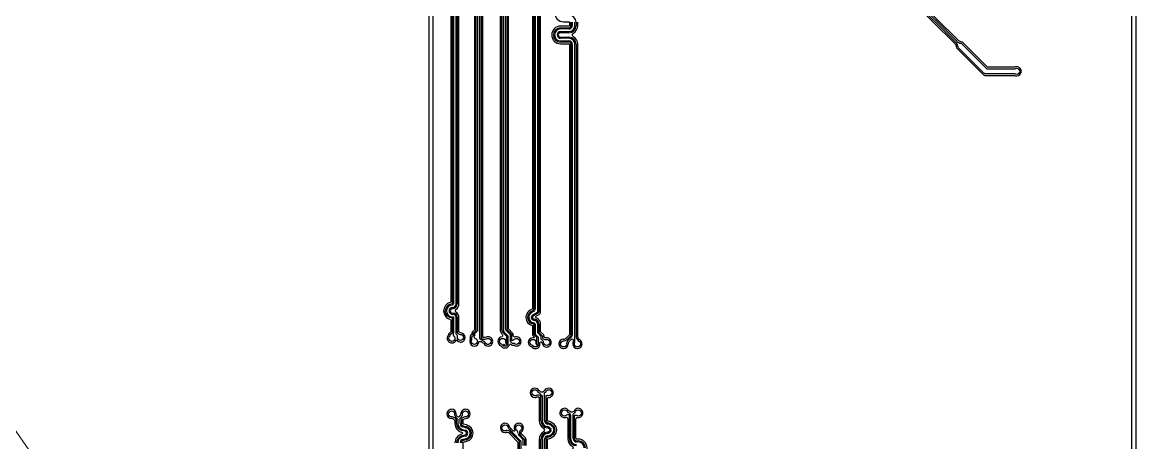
# Model space of a CAD drawing. Extents: x 4328 to 4769, y 264 to 576.
# Drawn here: x 4683.8 to 4738.1, y 457.2 to 477.7 of the extents above; entities that cross this region are included whole.
import ezdxf

# ---------------------------------------------------------------- set-up
doc = ezdxf.new("R2010")
doc.units = 0
doc.layers.add('gbr-dxf_layer0', color=7, linetype='Continuous')
doc.layers.add('gbr-outline-dxf_layer1', color=2, linetype='Continuous')
doc.layers.add('備註', color=1, linetype='Continuous', lineweight=5)

msp = doc.modelspace()

# ---------------------------------------------------------------- linework, layer by layer
at = {"layer": 'gbr-dxf_layer0'}
for p, q in [((4703.806, 444.318), (4703.806, 480.318)), ((4705.059, 463.941), (4705.059, 480.318)), ((4708.647, 480.318), (4708.647, 463.698)), ((4709.047, 463.698), (4709.047, 480.318)), ((4737.881, 480.318), (4737.881, 444.28)), ((4710.534, 477.514), (4710.534, 477.675)), ((4710.591, 477.673), (4710.591, 477.515)), ((4710.715, 477.514), (4710.715, 477.675)), ((4710.772, 477.674), (4710.772, 477.516)), ((4710.853, 477.514), (4710.853, 477.675)), ((4710.425, 477.348), (4710.015, 477.348)), ((4710.015, 477.225), (4710.425, 477.225)), ((4710.016, 477.405), (4710.426, 477.405)), ((4710.426, 477.168), (4710.016, 477.168)), ((4710.015, 476.951), (4710.426, 476.951)), ((4710.015, 476.77), (4710.425, 476.77)), ((4710.426, 476.713), (4710.016, 476.713)), ((4710.425, 476.894), (4710.017, 476.894)), ((4710.535, 462.409), (4710.535, 476.603)), ((4710.592, 476.605), (4710.592, 462.407)), ((4710.715, 462.314), (4710.715, 476.605)), ((4704.777, 463.43), (4704.742, 463.43)), ((4704.743, 463.487), (4704.775, 463.487)), ((4708.646, 463.697), (4708.528, 463.627)), ((4708.57, 463.557), (4708.688, 463.627)), ((4708.717, 463.577), (4708.599, 463.507)), ((4708.662, 463.401), (4708.898, 463.542)), ((4708.927, 463.493), (4708.692, 463.353)), ((4708.852, 463.353), (4708.968, 463.422)), ((4704.92, 462.524), (4704.92, 463.287)), ((4708.721, 462.955), (4708.69, 462.959)), ((4708.696, 463.016), (4708.731, 463.011)), ((4708.747, 463.134), (4708.712, 463.138)), ((4708.722, 463.194), (4708.753, 463.19)), ((4705.69, 462.334), (4705.732, 462.376)), ((4707.44, 461.946), (4707.393, 461.898)), ((4709.247, 459.615), (4709.254, 459.623)), ((4709.239, 458.243), (4709.239, 459.459)), ((4710.451, 457.508), (4710.451, 458.51)), ((4710.508, 458.51), (4710.508, 457.447)), ((4710.631, 457.516), (4710.631, 458.509)), ((4705.266, 457.992), (4705.417, 457.956)), ((4709.613, 457.964), (4709.544, 458.02)), ((4709.581, 458.064), (4709.647, 458.01)), ((4705.202, 457.502), (4705.363, 457.545)), ((4705.361, 457.725), (4705.21, 457.761)), ((4705.376, 457.489), (4705.218, 457.447)), ((4705.225, 457.816), (4705.375, 457.78)), ((4705.402, 457.901), (4705.255, 457.936)), ((4707.523, 457.823), (4707.577, 457.768)), ((4707.597, 457.667), (4707.539, 457.725)), ((4707.578, 457.767), (4707.639, 457.707)), ((4708.014, 457.243), (4707.653, 457.604)), ((4707.691, 457.646), (4708.055, 457.282)), ((4707.951, 457.61), (4707.951, 457.638)), ((4708.058, 457.454), (4707.986, 457.525)), ((4708.008, 457.64), (4708.008, 457.608)), ((4708.026, 457.567), (4708.098, 457.495)), ((4709.431, 457.699), (4709.499, 457.754)), ((4709.499, 457.825), (4709.433, 457.878)), ((4709.467, 457.924), (4709.536, 457.868)), ((4709.536, 457.71), (4709.467, 457.654)), ((4709.544, 457.558), (4709.613, 457.613)), ((4709.649, 457.569), (4709.58, 457.514)), ((4710.451, 457.371), (4710.451, 457.507)), ((4710.508, 457.446), (4710.508, 457.372)), ((4710.631, 457.371), (4710.631, 457.515)), ((4710.688, 457.434), (4710.688, 457.372)), ((4705.25, 457.328), (4705.408, 457.37)), ((4705.423, 457.315), (4705.263, 457.273)), ((4708.021, 443.6), (4708.021, 457.227)), ((4708.078, 457.226), (4708.078, 443.598)), ((4709.059, 444.41), (4709.059, 457.334)), ((4709.116, 457.333), (4709.116, 444.408)), ((4709.239, 444.484), (4709.239, 457.334)), ((4709.296, 457.333), (4709.296, 444.483)), ((4710.797, 457.262), (4710.883, 457.262)), ((4710.88, 457.205), (4710.798, 457.205))]:
    msp.add_line(p, q, dxfattribs=at)
at = {"layer": 'gbr-dxf_layer0', "linetype": 'Continuous'}
for points in [[(4715.97, 526.148), (4704.797, 514.976), (4704.797, 463.941)], [(4716.15, 526.074), (4704.977, 514.901), (4704.977, 463.942)], [(4717.881, 524.89), (4706.141, 513.149), (4706.141, 462.259), (4706.198, 462.227)], [(4720.631, 521.127), (4708.785, 509.281), (4708.785, 463.698)], [(4720.812, 521.052), (4708.966, 509.206), (4708.966, 463.562)], [(4707.317, 461.927), (4707.27, 461.927), (4707.237, 461.96)], [(4708.917, 461.904), (4708.882, 461.869), (4708.868, 461.855)], [(4704.831, 458.287), (4704.863, 458.256), (4704.863, 458.098)], [(4704.945, 458.099), (4704.945, 458.29), (4704.89, 458.344)], [(4705.2, 458.357), (4705.182, 458.34), (4705.182, 458.098)], [(4708.202, 457.031), (4708.202, 457.31), (4708.059, 457.453)]]:
    msp.add_lwpolyline(points, dxfattribs=at)
for points in [[(4704.92, 463.942), (4704.92, 514.913, -0.199584), (4704.929, 514.933), (4716.11, 526.114)], [(4717.701, 524.965), (4705.96, 513.224), (4705.96, 462.625, -0.199639), (4705.952, 462.605)], [(4718.826, 523.471), (4707.211, 511.856), (4707.211, 462.686), (4707.255, 462.572), (4707.439, 462.387, -0.212019), (4707.449, 462.366), (4707.449, 461.966, -0.199677), (4707.44, 461.946)], [(4707.334, 462.715), (4707.334, 511.793, -0.199584), (4707.342, 511.813), (4718.966, 523.436)], [(4719.006, 523.396), (4707.391, 511.781), (4707.391, 462.719), (4707.409, 462.672), (4707.621, 462.461, -0.209922), (4707.629, 462.439), (4707.629, 462.16)], [(4729.303, 476.693), (4727.137, 478.859, -0.210077), (4727.125, 478.886), (4727.125, 495.009), (4726.787, 495.347, -0.210482), (4726.774, 495.375), (4726.774, 518.611)], [(4726.849, 518.612), (4726.849, 495.39), (4727.189, 495.051, -0.215527), (4727.2, 495.022), (4727.2, 478.902), (4729.355, 476.747)], [(4704.74, 463.942), (4704.74, 514.985, -0.217935), (4704.748, 515.008)], [(4705.778, 462.511), (4705.903, 462.637), (4705.903, 513.235, -0.20964), (4705.912, 513.256)], [(4706.084, 462.244), (4706.084, 513.16, -0.20964), (4706.092, 513.181)], [(4707.374, 461.96), (4707.392, 461.978), (4707.392, 462.354), (4707.211, 462.535, -0.117928), (4707.204, 462.546), (4707.156, 462.669, -0.104108), (4707.154, 462.681), (4707.154, 511.867, -0.199677), (4707.162, 511.888)], [(4708.728, 463.7), (4708.728, 509.291, -0.20964), (4708.737, 509.313)], [(4708.909, 463.56), (4708.909, 509.217, -0.20964), (4708.917, 509.238)], [(4707.529, 461.945), (4707.574, 461.989), (4707.61, 461.953, 0.198909), (4707.688, 461.92), (4707.737, 461.92, 0.149794), (4707.864, 461.882, 0.41422), (4708.09, 462.108, 0.414224), (4707.864, 462.334, 0.104599), (4707.772, 462.314, -0.278123), (4707.711, 462.4), (4707.711, 462.44, 0.198943), (4707.679, 462.518), (4707.479, 462.718), (4707.473, 462.735), (4707.473, 480.318), (4707.473, 480.343), (4707.473, 491.707)], [(4704.658, 480.343), (4704.658, 464.04, -0.333437), (4704.636, 464.011)], [(4705.584, 462.108, 0.414191), (4705.81, 461.882, 0.389002), (4706.035, 462.088, -0.167105), (4706.098, 462.11, -0.110851), (4706.141, 462.1), (4706.249, 462.04, -0.066111), (4706.291, 461.989, 0.260477), (4706.484, 461.882, 0.414253), (4706.71, 462.108, 0.414224), (4706.484, 462.334, 0.104844), (4706.392, 462.314, -0.100718), (4706.294, 462.294, -0.065713), (4706.23, 462.303), (4706.222, 462.307), (4706.222, 480.343)], [(4705.822, 480.343), (4705.822, 462.671), (4705.72, 462.569, 0.199192), (4705.688, 462.491), (4705.688, 462.447), (4705.632, 462.391, 0.198909), (4705.6, 462.313), (4705.6, 462.216, 0.046601), (4705.602, 462.196, 0.10083), (4705.584, 462.108)], [(4707.072, 480.318), (4707.072, 462.681, 0.092009), (4707.079, 462.641), (4707.127, 462.516, 0.105083), (4707.152, 462.478), (4707.167, 462.463, -0.183253), (4707.193, 462.395, -0.166505), (4707.171, 462.333, 0.390394), (4706.964, 462.108)], [(4710.453, 480.343), (4710.453, 478.585, -0.41429), (4710.426, 478.558), (4710.159, 478.558, 0.414218), (4709.731, 478.13, 0.414218), (4710.159, 477.702), (4710.426, 477.702, -0.41429), (4710.453, 477.675), (4710.453, 477.514, -0.41429), (4710.426, 477.487), (4710.015, 477.487, 0.41422), (4709.587, 477.059)], [(4727.049, 480.343), (4727.049, 478.886, 0.198946), (4727.082, 478.806), (4729.251, 476.637, -0.157828), (4729.323, 476.494)], [(4729.554, 476.726, -0.157858), (4729.412, 476.798), (4727.276, 478.933), (4727.276, 479.393)], [(4709.587, 477.059, 0.414217), (4710.015, 476.631), (4710.426, 476.631, -0.414309), (4710.453, 476.605), (4710.453, 462.453, -0.198951), (4710.438, 462.417), (4710.294, 462.274)], [(4710.853, 476.605, 0.263972), (4710.645, 476.972, -0.264037), (4710.595, 477.059, -0.264056), (4710.645, 477.147, 0.263976), (4710.853, 477.514)], [(4710.772, 476.603), (4710.772, 462.317, 0.141537), (4710.896, 462.129, -0.306993), (4710.991, 461.99, -0.414224), (4710.841, 461.84, -0.414224), (4710.691, 461.99, -0.152592), (4710.717, 462.075, -0.107338), (4710.715, 462.087), (4710.715, 462.313)], [(4710.972, 462.174, -0.155351), (4710.853, 462.332), (4710.853, 476.605)], [(4729.323, 476.492, 0.156816), (4729.38, 476.382), (4730.623, 475.139, 0.19893), (4730.766, 475.08), (4732.174, 475.08, 0.114385), (4732.274, 475.057, 0.414191), (4732.5, 475.283, 0.414224), (4732.274, 475.509, 0.114163), (4732.174, 475.486), (4730.85, 475.486), (4729.667, 476.669, 0.157083), (4729.556, 476.726)], [(4729.544, 476.651, -0.158112), (4729.613, 476.615), (4730.819, 475.41), (4732.194, 475.41, -0.141226), (4732.274, 475.433, -0.414224), (4732.424, 475.283, -0.414224), (4732.274, 475.133, -0.14124), (4732.194, 475.156), (4730.766, 475.156, -0.209583), (4730.673, 475.197), (4729.434, 476.436, -0.153102), (4729.399, 476.503)], [(4705.059, 463.287, 0.254759), (4704.93, 463.524, -0.230905), (4704.891, 463.605, -0.225996), (4704.928, 463.684, 0.240035), (4705.059, 463.941)], [(4704.724, 462.529), (4704.74, 462.546), (4704.74, 463.25, -0.410951), (4704.396, 463.594)], [(4708.969, 463.423, 0.264281), (4709.047, 463.56), (4709.047, 463.698)], [(4704.636, 463.182, -0.333383), (4704.658, 463.152), (4704.658, 462.58), (4704.576, 462.497, 0.198963), (4704.544, 462.419), (4704.544, 462.408, 0.180056), (4704.489, 462.261, 0.414217), (4704.715, 462.035, 0.284838), (4704.917, 462.16, -0.070279), (4704.945, 462.164, -0.023067), (4704.955, 462.164, 0.232658), (4705.134, 462.076, 0.41422), (4705.36, 462.302, 0.383607), (4705.158, 462.526, -0.125665), (4705.069, 462.56, -0.106549), (4705.059, 462.602), (4705.059, 463.287)], [(4704.743, 463.307), (4704.768, 463.307, -0.426584), (4704.797, 463.277), (4704.797, 462.534, -0.199584), (4704.789, 462.514), (4704.771, 462.496, 0.016365), (4704.771, 462.485)], [(4704.977, 463.285), (4704.977, 462.533, 0.152023), (4705.117, 462.451, -0.028757), (4705.134, 462.452, -0.414224), (4705.284, 462.302, -0.414224), (4705.134, 462.152, -0.414224), (4704.984, 462.302, -0.072917), (4704.99, 462.345, 0.070973), (4704.975, 462.42), (4704.93, 462.465, -0.221551), (4704.92, 462.486), (4704.92, 462.523)], [(4708.328, 463.276, 0.339256), (4708.626, 462.889), (4708.647, 462.882), (4708.647, 462.457, 0.198982), (4708.679, 462.379), (4708.747, 462.312), (4708.715, 462.28, 0.052493), (4708.668, 462.285, 0.414191), (4708.442, 462.059, 0.341113), (4708.61, 461.84)], [(4708.862, 461.929), (4708.868, 461.936), (4708.868, 462.306), (4708.738, 462.436, -0.212019), (4708.728, 462.457), (4708.728, 462.948)], [(4708.785, 462.949), (4708.785, 462.469), (4708.916, 462.339, -0.212019), (4708.925, 462.318), (4708.925, 461.924, -0.199677), (4708.917, 461.904)], [(4709.047, 462.95, 0.182715), (4708.966, 463.164, 0.132407), (4708.825, 463.258), (4708.816, 463.273, -0.135013), (4708.809, 463.299, -0.25996), (4708.832, 463.341), (4708.851, 463.352)], [(4709.073, 462.249), (4709.073, 462.356), (4708.918, 462.511, -0.212019), (4708.909, 462.532), (4708.909, 462.948)], [(4708.966, 462.949), (4708.966, 462.544), (4709.122, 462.388, -0.217938), (4709.13, 462.366), (4709.13, 462.263, 0.144249), (4709.299, 462.203, -0.070486), (4709.341, 462.209, -0.414224), (4709.491, 462.059, -0.414224), (4709.341, 461.909, -0.414224), (4709.191, 462.059, -0.01441), (4709.191, 462.067, 0.027677), (4709.179, 462.1), (4709.082, 462.197, -0.212019), (4709.073, 462.218), (4709.073, 462.248)], [(4709.329, 462.284, -0.012496), (4709.317, 462.284, -0.092459), (4709.232, 462.3, -0.139294), (4709.212, 462.352), (4709.212, 462.368, 0.198894), (4709.179, 462.446), (4709.047, 462.578), (4709.047, 462.949)], [(4704.771, 462.483, 0.143784), (4704.801, 462.383, -0.243869), (4704.865, 462.261, -0.414224), (4704.715, 462.111, -0.414224), (4704.565, 462.261, -0.237826), (4704.625, 462.381), (4704.625, 462.419, -0.199584), (4704.634, 462.44), (4704.724, 462.529)], [(4705.818, 462.381), (4705.784, 462.348, 0.154226), (4705.852, 462.252, -0.333528), (4705.96, 462.108, -0.414224), (4705.81, 461.958, -0.414224), (4705.66, 462.108)], [(4705.66, 462.108, -0.160774), (4705.689, 462.197, -0.1896), (4705.682, 462.216), (4705.682, 462.313, -0.199677), (4705.69, 462.334)], [(4705.733, 462.376), (4705.769, 462.413), (4705.769, 462.49, -0.209735), (4705.778, 462.511)], [(4705.952, 462.605), (4705.826, 462.479), (4705.826, 462.403, -0.20964), (4705.818, 462.381)], [(4707.572, 462.134), (4707.572, 462.429), (4707.367, 462.634, -0.126977), (4707.358, 462.646), (4707.336, 462.704, -0.102556), (4707.334, 462.715)], [(4710.568, 462.351), (4710.392, 462.175, 0.16105), (4710.314, 462.019, -0.049591), (4710.317, 461.99, -0.414224), (4710.167, 461.84, -0.414224), (4710.017, 461.99, -0.414224), (4710.167, 462.14, -0.049578), (4710.196, 462.137, 0.160343), (4710.351, 462.215)], [(4710.352, 462.215), (4710.528, 462.392, 0.198929), (4710.534, 462.407)], [(4706.172, 462.176), (4706.101, 462.216, -0.08254), (4706.093, 462.221)], [(4706.294, 462.213, 0.076431), (4706.394, 462.228, -0.161631), (4706.484, 462.258, -0.414224), (4706.634, 462.108, -0.414224), (4706.484, 461.958, -0.322445), (4706.341, 462.06, 0.048816), (4706.297, 462.107), (4706.175, 462.175)], [(4706.964, 462.108, 0.303292), (4707.103, 461.899, 0.030107), (4707.112, 461.889), (4707.18, 461.82, 0.198965), (4707.258, 461.788), (4707.353, 461.788, 0.198955), (4707.431, 461.82), (4707.45, 461.84)], [(4707.04, 462.108, -0.414224), (4707.19, 462.258, -0.414224), (4707.34, 462.108, -0.069149), (4707.334, 462.067, 0.136234), (4707.374, 461.96)], [(4707.392, 461.898), (4707.373, 461.878, -0.210264), (4707.351, 461.87), (4707.258, 461.87, -0.212015), (4707.237, 461.879), (4707.171, 461.945, -0.159196), (4707.162, 461.96, -0.361248), (4707.04, 462.108)], [(4707.451, 461.84), (4707.498, 461.888, 0.136595), (4707.527, 461.94)], [(4707.629, 462.16, 0.140112), (4707.742, 462.196, -0.240698), (4707.864, 462.258, -0.414224), (4708.014, 462.108, -0.414224), (4707.864, 461.958, -0.200594), (4707.757, 462.002), (4707.69, 462.002, -0.217935), (4707.668, 462.011), (4707.58, 462.098, -0.209922), (4707.572, 462.12), (4707.572, 462.133)], [(4708.868, 461.855, -0.20964), (4708.847, 461.847), (4708.731, 461.847, -0.211249), (4708.71, 461.856), (4708.67, 461.896, -0.140757), (4708.662, 461.909, -0.402337), (4708.518, 462.059, -0.414224), (4708.668, 462.209, -0.414224), (4708.818, 462.059, -0.050955), (4708.815, 462.028, 0.139372), (4708.862, 461.929)], [(4708.611, 461.84), (4708.654, 461.797, 0.19813), (4708.731, 461.765), (4708.848, 461.765, 0.198943), (4708.926, 461.797), (4708.974, 461.846, 0.198987), (4709.007, 461.924), (4709.007, 462.037, -0.400173), (4709.058, 462.085, -0.176758), (4709.09, 462.073), (4709.109, 462.055, -0.038788), (4709.118, 462.019)], [(4709.118, 462.019, 0.36317), (4709.341, 461.833, 0.41422), (4709.567, 462.059, 0.414223), (4709.341, 462.285, 0.012901), (4709.329, 462.284)], [(4710.159, 462.216, 0.404843), (4709.941, 461.99, 0.414222), (4710.167, 461.764, 0.404082), (4710.393, 461.982)], [(4710.45, 462.118), (4710.551, 462.218, -0.169529), (4710.582, 462.229, -0.382332), (4710.633, 462.183), (4710.633, 462.087)], [(4710.629, 462.07, 0.091019), (4710.615, 461.99, 0.414192), (4710.841, 461.764, 0.414224), (4711.067, 461.99, 0.241592), (4710.972, 462.173)], [(4709.378, 458.244), (4709.378, 459.301, -0.218772), (4709.413, 459.378, 0.029196), (4709.44, 459.377, 0.414224), (4709.666, 459.603, 0.414196), (4709.44, 459.829, 0.27992), (4709.239, 459.707, 0.138079), (4709.19, 459.673, 0.025643), (4709.183, 459.665, -0.225925), (4709.103, 459.627, -0.177036), (4709.038, 459.651), (4709.008, 459.681, 0.113521), (4708.966, 459.707, 0.279738), (4708.766, 459.829, 0.41418), (4708.54, 459.603, 0.414196), (4708.766, 459.377, 0.089829), (4708.845, 459.391, -0.086966), (4708.919, 459.404, -0.067638), (4708.977, 459.396), (4708.977, 458.242, 0.266967), (4709.189, 457.874, -0.251467), (4709.235, 457.788, -0.242815), (4709.192, 457.705, 0.268492), (4708.977, 457.334), (4708.977, 444.408)], [(4708.616, 459.603, -0.414224), (4708.766, 459.753, -0.351785), (4708.912, 459.635)], [(4708.918, 459.486, 0.059043), (4708.848, 459.477, -0.146227), (4708.766, 459.453, -0.414224), (4708.616, 459.603)], [(4708.915, 459.631), (4708.93, 459.631, -0.212015), (4708.951, 459.622), (4709.061, 459.512)], [(4709.239, 459.461), (4709.239, 459.595, -0.193454), (4709.247, 459.615)], [(4709.255, 459.623, -0.193053), (4709.275, 459.631), (4709.292, 459.631, -0.359086), (4709.44, 459.753, -0.414224), (4709.59, 459.603, -0.414224), (4709.44, 459.453, -0.115392), (4709.373, 459.468)], [(4709.059, 458.243), (4709.059, 459.434), (4709.027, 459.466, 0.092107), (4708.919, 459.486)], [(4709.063, 459.51), (4709.108, 459.465, -0.209922), (4709.116, 459.444), (4709.116, 458.242)], [(4709.367, 459.468, 0.147643), (4709.296, 459.447), (4709.296, 458.242)], [(4705.101, 458.455), (4705.076, 458.43, 0.017725), (4705.071, 458.424, -0.178081), (4705.038, 458.412, -0.176383), (4705.006, 458.424), (4704.986, 458.445, -0.18685), (4704.928, 458.579, 0.405594), (4704.702, 458.799, 0.414217), (4704.476, 458.573)], [(4704.552, 458.573, -0.414224), (4704.702, 458.723, -0.414224), (4704.852, 458.573, -0.048072), (4704.849, 458.544, 0.15568), (4704.926, 458.389)], [(4704.888, 458.346, 0.158585), (4704.73, 458.425, -0.048275), (4704.702, 458.423, -0.414224), (4704.552, 458.573)], [(4705.376, 458.347, 0.41418), (4705.602, 458.573, 0.414196), (4705.376, 458.799, 0.41422), (4705.15, 458.573)], [(4705.16, 458.398, 0.165783), (4705.229, 458.539, -0.055958), (4705.226, 458.573, -0.414224), (4705.376, 458.723, -0.414224), (4705.526, 458.573, -0.414224), (4705.376, 458.423, -0.057208), (4705.342, 458.427, 0.165762), (4705.2, 458.358)], [(4710.41, 458.727, 0.275664), (4710.211, 458.846, 0.414192), (4709.985, 458.62, 0.414224), (4710.211, 458.394, 0.108943), (4710.306, 458.415, -0.304665), (4710.369, 458.32), (4710.369, 457.371)], [(4710.061, 458.62, -0.414224), (4710.211, 458.77, -0.335859), (4710.355, 458.66, 0.021302), (4710.367, 458.646, -0.20307), (4710.489, 458.57)], [(4710.402, 458.531, 0.102295), (4710.315, 458.512, -0.195978), (4710.211, 458.47, -0.414224), (4710.061, 458.62)], [(4710.451, 458.513, 0.076694), (4710.448, 458.526, 0.051557), (4710.403, 458.531)], [(4710.77, 458.315, -0.265043), (4710.82, 458.403, 0.072007), (4710.884, 458.394, 0.414224), (4711.11, 458.62, 0.414224), (4710.884, 458.846, 0.2987), (4710.676, 458.71, 0.075855), (4710.621, 458.673, -0.158042), (4710.561, 458.654, -0.143385), (4710.506, 458.67, 0.099159), (4710.414, 458.719, -0.014582), (4710.41, 458.726)], [(4710.631, 458.512, -0.343586), (4710.736, 458.644, -0.366973), (4710.884, 458.77, -0.414224), (4711.034, 458.62, -0.414224), (4710.884, 458.47, -0.157232), (4710.796, 458.498, 0.060606), (4710.752, 458.503)], [(4704.863, 458.098, 0.347199), (4705.191, 457.681, -0.276193), (4705.226, 457.648)], [(4704.93, 458.385), (4704.993, 458.321, -0.209922), (4705.002, 458.3), (4705.002, 458.099)], [(4705.125, 458.099), (4705.125, 458.351, -0.199584), (4705.133, 458.372), (4705.16, 458.398)], [(4705.284, 458.072, -0.347523), (4705.264, 458.098), (4705.264, 458.305, -0.184856), (4705.372, 458.347)], [(4705.752, 457.637, 0.345841), (4705.436, 458.035), (4705.285, 458.072)], [(4707.523, 457.956, 0.330458), (4707.307, 458.117, 0.414217), (4707.081, 457.891, 0.414185), (4707.307, 457.665, 0.063368), (4707.363, 457.672, -0.060191), (4707.408, 457.677, -0.110401), (4707.489, 457.659), (4707.554, 457.593)], [(4707.157, 457.891, -0.414224), (4707.307, 458.041, -0.395444), (4707.456, 457.9, 0.057568), (4707.488, 457.846, -0.086412), (4707.521, 457.825)], [(4708.156, 457.551), (4708.09, 457.618), (4708.09, 457.631, 0.019042), (4708.09, 457.64), (4708.09, 457.694, 0.271462), (4708.206, 457.891, 0.41422), (4707.98, 458.117, 0.414223), (4707.754, 457.891, 0.159645), (4707.797, 457.757, -0.283983), (4707.752, 457.729), (4707.714, 457.746, 0.016692), (4707.696, 457.765), (4707.581, 457.88)], [(4707.83, 457.891, -0.414224), (4707.98, 458.041, -0.414224), (4708.13, 457.891, -0.274246), (4708.052, 457.759, 0.17593), (4708.008, 457.64)], [(4721.121, 425.855, -0.023592), (4721.114, 425.868), (4721.114, 432.727, 0.198878), (4721.081, 432.804), (4709.392, 444.493, -0.198874), (4709.378, 444.529), (4709.378, 457.334, -0.324584), (4709.397, 457.36), (4709.423, 457.363, 0.142463), (4709.631, 457.45), (4709.7, 457.506, 0.226653), (4709.835, 457.789, 0.226885), (4709.7, 458.072), (4709.631, 458.128, 0.142316), (4709.423, 458.215), (4709.395, 458.218, -0.32133), (4709.378, 458.242)], [(4710.751, 458.503, 0.089171), (4710.688, 458.492), (4710.688, 457.435)], [(4722.351, 426.988), (4722.349, 425.904, -0.413781), (4722.299, 425.855), (4722.179, 425.855, -0.414095), (4722.129, 425.905), (4722.129, 433.433, 0.198766), (4722.114, 433.468), (4710.784, 444.798, -0.198729), (4710.77, 444.834), (4710.77, 456.462, -0.414276), (4710.797, 456.489), (4710.93, 456.489, 0.414218), (4711.31, 456.869), (4711.31, 456.921, 0.407898), (4710.887, 457.344), (4710.819, 457.344, -0.414228), (4710.77, 457.394), (4710.77, 458.315)], [(4705.227, 457.645, -0.065127), (4705.228, 457.632, -0.340282), (4705.191, 457.584), (4705.182, 457.581, 0.340462), (4704.863, 457.168)], [(4717.868, 431.412), (4705.277, 444.002, -0.179694), (4705.264, 444.034), (4705.264, 457.168, -0.340562), (4705.284, 457.194), (4705.444, 457.236, 0.340283), (4705.752, 457.635)], [(4707.407, 457.759, 0.030027), (4707.375, 457.757, -0.118547), (4707.307, 457.741, -0.414224), (4707.157, 457.891)], [(4707.58, 457.881, 0.059155), (4707.544, 457.909, -0.065486), (4707.523, 457.955)], [(4707.593, 457.548), (4707.925, 457.216, -0.198941), (4707.939, 457.181), (4707.939, 443.598, 0.015746), (4707.94, 443.588), (4707.94, 443.553, 0.198804), (4707.954, 443.518), (4707.979, 443.493, 0.017053), (4707.986, 443.485), (4719.632, 431.84, -0.139116), (4719.642, 431.815), (4719.642, 425.899, -0.382075), (4719.592, 425.855), (4719.477, 425.855)], [(4707.951, 457.64, 0.176188), (4707.908, 457.759, -0.274517), (4707.83, 457.891)], [(4708.099, 457.494), (4708.249, 457.343, -0.211806), (4708.259, 457.322), (4708.259, 457.029)], [(4708.34, 457.032), (4708.34, 457.322, 0.198933), (4708.308, 457.4), (4708.157, 457.55)], [(4710.369, 457.371, 0.263972), (4710.577, 457.004, -0.264041), (4710.627, 456.916, -0.264035), (4710.577, 456.829, 0.263976), (4710.369, 456.462)]]:
    msp.add_lwpolyline(points, format="xyb", dxfattribs=at)
at = {"layer": 'gbr-dxf_layer0'}
for centre, radius, start, end in [((4710.426, 477.675), 0.346, 0, 89.7893), ((4710.015, 477.059), 0.346, 89.9999, 179.6563), ((4710.015, 477.059), 0.346, 180, 270), ((4710.015, 477.059), 0.289, 90.2305, 180), ((4710.015, 477.059), 0.289, 180.3771, 269.7789), ((4710.015, 477.059), 0.166, 90.4436, 179.5564), ((4710.015, 477.059), 0.166, 180, 270), ((4710.015, 477.059), 0.109, 90, 180), ((4710.015, 477.059), 0.109, 180.5498, 269.0615), ((4710.426, 477.514), 0.166, 270, 0), ((4710.426, 477.514), 0.289, 270, 359.5956), ((4710.426, 477.514), 0.346, 270.2016, 360), ((4710.426, 477.514), 0.109, 270.5708, 359.4292), ((4710.426, 476.605), 0.289, 0.221, 90), ((4710.426, 476.605), 0.166, 0.4644, 90.0001), ((4710.426, 476.605), 0.346, 0, 89.7893), ((4710.426, 476.605), 0.109, 0, 89.4503), ((4729.067, 476.455), 0.335, 8.7371, 44.9993), ((4729.594, 476.982), 0.335, 225, 261.2624), ((4704.742, 463.596), 0.428, 104.2832, 180.0014), ((4704.742, 463.596), 0.346, 90.2509, 180.0001), ((4704.741, 463.941), 0.179, 270.0343, 359.3641), ((4704.741, 463.941), 0.236, 270.3363, 359.9999), ((4704.741, 463.941), 0.0555, 271.9608, 357.8626), ((4704.742, 463.596), 0.428, 179.999, 255.7206), ((4704.742, 463.596), 0.289, 90, 179.5956), ((4704.742, 463.596), 0.289, 180, 270), ((4704.742, 463.596), 0.166, 90.4436, 179.5564), ((4704.742, 463.596), 0.166, 179.9999, 269.5356), ((4704.742, 463.596), 0.109, 90, 180), ((4704.742, 463.596), 0.109, 180.5497, 270), ((4704.777, 463.287), 0.201, 360, 89.9579), ((4704.777, 463.287), 0.144, 0.5554, 89.23), ((4708.738, 463.275), 0.409, 120.9716, 167.5231), ((4708.738, 463.275), 0.328, 120.8416, 167.4276), ((4708.738, 463.275), 0.271, 120.984, 167.6168), ((4708.738, 463.275), 0.147, 121.3216, 166.7617), ((4708.646, 463.698), 0.0826, 301.2907, 359.2763), ((4708.646, 463.698), 0.14, 300.8588, 359.3257), ((4708.887, 463.56), 0.0215, 302.153, 357.8704), ((4708.887, 463.56), 0.0785, 300.769, 359.9795), ((4708.73, 463.276), 0.401, 168.2361, 180.0019), ((4708.73, 463.276), 0.32, 168.0461, 180.0014), ((4708.73, 463.276), 0.32, 180.229, 262.5769), ((4708.73, 463.276), 0.263, 167.7049, 179.7518), ((4708.73, 463.276), 0.263, 179.9994, 262.3179), ((4708.73, 463.276), 0.139, 168.1431, 179.9824), ((4708.73, 463.276), 0.139, 180.5632, 261.6828), ((4708.73, 463.276), 0.0823, 168.065, 179.2546), ((4708.73, 463.276), 0.0823, 180.0003, 262.7302), ((4708.738, 463.275), 0.0904, 120.8413, 166.3254), ((4708.723, 462.949), 0.00541, 0.1483, 82.4579), ((4708.723, 462.949), 0.0624, 1.6819, 79.6248), ((4708.723, 462.949), 0.186, 0.0644, 82.2121), ((4708.723, 462.949), 0.243, 0.371, 82.5779), ((4710.513, 462.407), 0.0785, 315.0395, 358.2058), ((4706.112, 462.242), 0.0285, 175.8449, 224.9999), ((4706.294, 462.544), 0.332, 253.4432, 269.8034), ((4707.198, 461.75), 0.213, 55.9135, 79.3592), ((4710.155, 462.411), 0.196, 271.5659, 315.0362), ((4710.588, 461.979), 0.196, 135.041, 178.5125), ((4710.327, 462.188), 0.325, 338.844, 340.6147), ((4704.702, 458.573), 0.226, 180.0013, 267.8116), ((4704.988, 458.571), 0.162, 315.2047, 0.0074), ((4710.406, 458.511), 0.102, 359.9734, 32.8248), ((4704.688, 458.144), 0.203, 45.2455, 88.1158), ((4705.291, 458.098), 0.346, 180.3683, 256.3524), ((4705.291, 458.098), 0.289, 180, 256.5853), ((4705.291, 458.098), 0.166, 180.0198, 256.6312), ((4705.291, 458.098), 0.109, 180.5698, 255.5937), ((4709.403, 458.242), 0.344, 180.043, 266.4098), ((4709.403, 458.242), 0.287, 180.2654, 266.6297), ((4709.403, 458.242), 0.164, 180.0535, 266.1251), ((4709.403, 458.242), 0.107, 180.6121, 266.6189), ((4709.378, 457.814), 0.264, 51.4518, 86.663), ((4709.378, 457.814), 0.321, 51.1566, 86.4338), ((4709.472, 457.789), 0.225, 0.283, 50.5697), ((4709.472, 457.789), 0.282, 0.0031, 51.1558), ((4705.291, 457.168), 0.346, 104.965, 179.7279), ((4705.291, 457.168), 0.289, 104.7933, 180.0011), ((4705.34, 457.635), 0.0921, 0.647, 76.6103), ((4705.339, 457.635), 0.0937, 285.7968, 0.0001), ((4705.34, 457.635), 0.149, 0.0109, 76.031), ((4705.339, 457.635), 0.151, 284.8146, 359.5076), ((4705.341, 457.635), 0.272, 0.2533, 76.593), ((4705.339, 457.635), 0.274, 284.8184, 359.9914), ((4705.341, 457.635), 0.329, 0.0195, 76.3509), ((4705.339, 457.635), 0.331, 284.9943, 359.7803), ((4707.408, 457.488), 0.272, 61.3118, 89.9914), ((4707.886, 457.84), 0.413, 216.8715, 224.8797), ((4707.425, 457.492), 0.246, 37.54, 45.2037), ((4707.886, 457.84), 0.331, 216.8569, 224.8665), ((4707.425, 457.492), 0.303, 37.2415, 44.9255), ((4707.886, 457.84), 0.274, 217.1469, 224.3805), ((4708.067, 457.608), 0.116, 180.0661, 225.0705), ((4708.067, 457.608), 0.0588, 181.6674, 223.9334), ((4709.405, 457.334), 0.346, 93.857, 179.7881), ((4709.405, 457.334), 0.289, 93.6595, 179.9895), ((4709.405, 457.334), 0.166, 93.6773, 179.5038), ((4709.405, 457.334), 0.109, 94.6329, 179.9478), ((4709.378, 457.814), 0.084, 51.2004, 86.6936), ((4709.378, 457.764), 0.0848, 273.5983, 308.9002), ((4709.378, 457.814), 0.141, 52.3104, 86.1328), ((4709.378, 457.764), 0.142, 274.1019, 308.4832), ((4709.378, 457.764), 0.265, 274.0371, 308.8109), ((4709.378, 457.764), 0.322, 273.6028, 308.9053), ((4709.472, 457.789), 0.045, 1.1709, 51.0306), ((4709.472, 457.789), 0.045, 308.9686, 359.9964), ((4709.472, 457.789), 0.102, 309.2462, 359.2291), ((4709.472, 457.789), 0.102, 0.0004, 50.0929), ((4709.472, 457.789), 0.225, 308.9196, 359.9961), ((4709.472, 457.789), 0.282, 309.0261, 359.7458), ((4705.291, 457.168), 0.166, 104.8046, 179.5524), ((4705.291, 457.168), 0.109, 105.6551, 179.9942), ((4708, 457.227), 0.0215, 2.0715, 44.9714), ((4708, 457.227), 0.0785, 0.0141, 43.6744), ((4710.797, 457.371), 0.346, 180.2107, 270), ((4710.797, 457.371), 0.289, 180, 269.779), ((4710.797, 457.371), 0.166, 180.4644, 270.0001), ((4710.797, 457.371), 0.109, 180, 269.4503), ((4710.882, 456.916), 0.289, 0, 90), ((4710.882, 456.916), 0.346, 0.2107, 89.6295)]:
    msp.add_arc(centre, radius, start, end, dxfattribs=at)
at = {"layer": 'gbr-outline-dxf_layer1', "linetype": 'Continuous'}
msp.add_lwpolyline([(4703.606, 444.318), (4703.606, 514.577, -0.198849), (4703.899, 515.284), (4714.655, 526.039, 0.198916), (4714.948, 526.746), (4714.948, 541.259, -0.414068), (4715.448, 541.759), (4726.243, 541.759, -0.414218), (4726.743, 541.259), (4726.743, 526.746, 0.198916), (4727.035, 526.039), (4737.788, 515.287, -0.198916), (4738.081, 514.58), (4738.081, 444.28, -0.198917), (4737.788, 443.573), (4726.033, 431.819, 0.198625), (4725.887, 431.465), (4725.887, 423.385, -0.414371), (4725.387, 422.885), (4716.387, 422.885, -0.414217), (4715.887, 423.385), (4715.887, 431.416, 0.198853), (4715.741, 431.769), (4703.899, 443.611, -0.198917)], format="xyb", close=True, dxfattribs=at)
at = {"layer": '備註', "linetype": 'Continuous'}
msp.add_line((4681.036, 461.188), (4692.772, 444.355), dxfattribs=at)

doc.saveas('drawing.dxf')
